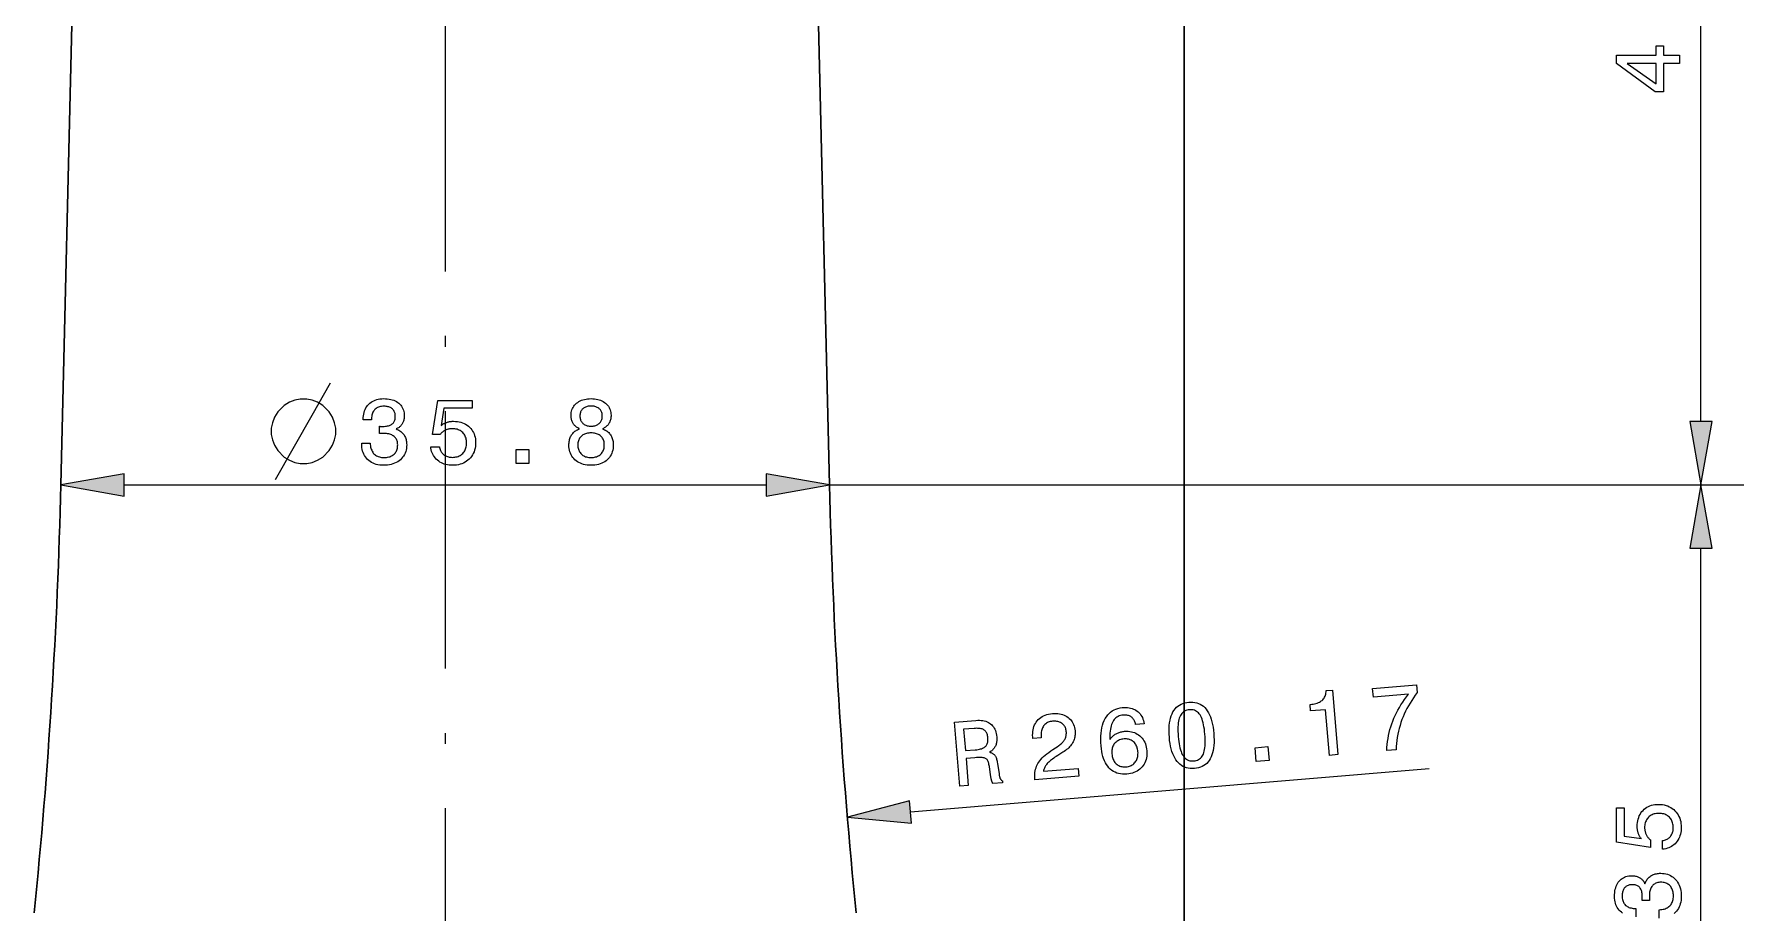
# Model space of a CAD drawing. Extents: x 0 to 297, y 0 to 420.
# Drawn here: x 137.4 to 217, y 208.8 to 249.8 of the extents above; entities that cross this region are included whole.
import ezdxf

# ---------------------------------------------------------------- set-up
doc = ezdxf.new("R2010")
doc.units = 0
doc.linetypes.add('DASHDOT', pattern=[18.5, 12, -3, 0.5, -3])

msp = doc.modelspace()

# ---------------------------------------------------------------- linework, layer by layer
at = {"color": 7, "linetype": 'DASHDOT', "lineweight": 13}
msp.add_line((156.513, 380.201), (156.513, 122.821), dxfattribs=at)
at = {"color": 7, "lineweight": 30}
for p, q in [((139.613, 270.761), (138.613, 228.761)), ((173.413, 270.761), (174.413, 228.761)), ((190.938, 152.298), (190.938, 266.724))]:
    msp.add_line(p, q, dxfattribs=at)
at = {"color": 7, "lineweight": 13}
for p, q in [((214.996, 231.716), (214.996, 267.807)), ((141.567, 228.761), (171.459, 228.761)), ((174.413, 228.761), (216.996, 228.761)), ((174.413, 228.761), (216.996, 228.761)), ((214.996, 196.716), (214.996, 225.807)), ((178.188, 213.527), (202.345, 215.546))]:
    msp.add_line(p, q, dxfattribs=at)
for points in [[(213.996, 248.399), (213.253, 248.399), (213.253, 247.081), (212.874, 247.081), (211.063, 248.394), (211.063, 248.786), (212.908, 248.786), (212.908, 249.214), (213.253, 249.214), (213.253, 248.786), (213.996, 248.786)], [(212.908, 247.444), (212.908, 248.399), (211.565, 248.399)], [(150.064, 232.761), (149.764, 232.761), (149.514, 232.711), (149.264, 232.611), (149.014, 232.461), (148.714, 232.161), (148.564, 231.911), (148.464, 231.661), (148.414, 231.411), (148.414, 231.111), (148.464, 230.861), (148.564, 230.611), (148.714, 230.361), (149.014, 230.061), (149.264, 229.911), (149.514, 229.811), (149.764, 229.761), (150.064, 229.761), (150.314, 229.811), (150.564, 229.911), (150.814, 230.061), (151.114, 230.361), (151.264, 230.611), (151.364, 230.861), (151.414, 231.111), (151.414, 231.411), (151.364, 231.661), (151.264, 231.911), (151.114, 232.161), (150.814, 232.461), (150.564, 232.611), (150.314, 232.711)], [(152.625, 230.701), (153.023, 230.701), (153.026, 230.64), (153.032, 230.581), (153.042, 230.524), (153.054, 230.471), (153.07, 230.421), (153.089, 230.373), (153.111, 230.328), (153.137, 230.286), (153.165, 230.247), (153.197, 230.211), (153.232, 230.178), (153.27, 230.149), (153.31, 230.123), (153.353, 230.1), (153.398, 230.081), (153.447, 230.065), (153.498, 230.053), (153.551, 230.044), (153.607, 230.039), (153.666, 230.037), (153.724, 230.039), (153.779, 230.044), (153.832, 230.052), (153.882, 230.063), (153.93, 230.077), (153.975, 230.094), (154.018, 230.115), (154.058, 230.138), (154.096, 230.165), (154.131, 230.195), (154.163, 230.228), (154.192, 230.263), (154.218, 230.301), (154.24, 230.341), (154.259, 230.383), (154.274, 230.428), (154.286, 230.475), (154.294, 230.524), (154.299, 230.576), (154.301, 230.63), (154.299, 230.679), (154.294, 230.726), (154.286, 230.77), (154.274, 230.813), (154.259, 230.853), (154.241, 230.891), (154.219, 230.927), (154.194, 230.96), (154.165, 230.992), (154.133, 231.021), (154.098, 231.047), (154.061, 231.071), (154.021, 231.092), (153.978, 231.111), (153.932, 231.126), (153.883, 231.139), (153.832, 231.148), (153.778, 231.155), (153.722, 231.16), (153.662, 231.161), (153.654, 231.161), (153.645, 231.161), (153.637, 231.161), (153.628, 231.161), (153.619, 231.16), (153.61, 231.16), (153.601, 231.16), (153.592, 231.16), (153.583, 231.159), (153.574, 231.159), (153.564, 231.158), (153.554, 231.158), (153.543, 231.157), (153.532, 231.157), (153.52, 231.156), (153.507, 231.156), (153.494, 231.155), (153.481, 231.154), (153.466, 231.153), (153.451, 231.153), (153.451, 231.492), (153.461, 231.492), (153.47, 231.491), (153.479, 231.491), (153.488, 231.49), (153.497, 231.49), (153.505, 231.49), (153.514, 231.49), (153.523, 231.489), (153.531, 231.489), (153.54, 231.489), (153.548, 231.489), (153.557, 231.488), (153.565, 231.488), (153.573, 231.488), (153.58, 231.488), (153.588, 231.488), (153.596, 231.488), (153.603, 231.488), (153.611, 231.488), (153.618, 231.488), (153.675, 231.489), (153.728, 231.492), (153.779, 231.498), (153.827, 231.506), (153.871, 231.516), (153.913, 231.529), (153.951, 231.544), (153.987, 231.561), (154.019, 231.581), (154.049, 231.603), (154.076, 231.627), (154.1, 231.653), (154.121, 231.682), (154.139, 231.714), (154.154, 231.748), (154.167, 231.784), (154.177, 231.823), (154.184, 231.864), (154.188, 231.908), (154.189, 231.954), (154.188, 231.998), (154.184, 232.041), (154.177, 232.081), (154.167, 232.119), (154.155, 232.155), (154.14, 232.189), (154.123, 232.221), (154.102, 232.251), (154.079, 232.278), (154.053, 232.304), (154.025, 232.327), (153.994, 232.348), (153.961, 232.366), (153.925, 232.382), (153.887, 232.395), (153.847, 232.406), (153.805, 232.415), (153.759, 232.421), (153.712, 232.425), (153.662, 232.426), (153.606, 232.424), (153.553, 232.419), (153.503, 232.411), (153.455, 232.4), (153.41, 232.385), (153.368, 232.367), (153.328, 232.346), (153.292, 232.322), (153.258, 232.294), (153.227, 232.264), (153.199, 232.23), (153.173, 232.193), (153.151, 232.153), (153.132, 232.109), (153.115, 232.063), (153.102, 232.014), (153.092, 231.962), (153.084, 231.907), (153.08, 231.848), (153.078, 231.787), (152.695, 231.787), (152.695, 231.817), (152.697, 231.903), (152.705, 231.986), (152.718, 232.065), (152.735, 232.14), (152.759, 232.212), (152.787, 232.281), (152.82, 232.346), (152.858, 232.407), (152.902, 232.465), (152.951, 232.519), (153.004, 232.568), (153.06, 232.613), (153.12, 232.652), (153.184, 232.686), (153.251, 232.715), (153.322, 232.738), (153.397, 232.757), (153.475, 232.77), (153.556, 232.777), (153.641, 232.78), (153.731, 232.778), (153.817, 232.772), (153.898, 232.761), (153.976, 232.746), (154.049, 232.727), (154.118, 232.703), (154.183, 232.676), (154.244, 232.644), (154.301, 232.608), (154.354, 232.567), (154.402, 232.523), (154.445, 232.475), (154.483, 232.424), (154.516, 232.37), (154.543, 232.312), (154.566, 232.251), (154.584, 232.186), (154.597, 232.119), (154.604, 232.047), (154.607, 231.973), (154.606, 231.93), (154.603, 231.888), (154.598, 231.848), (154.591, 231.809), (154.583, 231.771), (154.572, 231.735), (154.56, 231.7), (154.545, 231.666), (154.529, 231.633), (154.511, 231.602), (154.491, 231.572), (154.469, 231.543), (154.445, 231.516), (154.419, 231.49), (154.392, 231.466), (154.363, 231.443), (154.332, 231.422), (154.299, 231.403), (154.264, 231.384), (154.227, 231.368), (154.275, 231.349), (154.319, 231.328), (154.362, 231.306), (154.402, 231.281), (154.44, 231.254), (154.476, 231.226), (154.509, 231.195), (154.54, 231.163), (154.569, 231.128), (154.595, 231.091), (154.619, 231.053), (154.64, 231.013), (154.659, 230.971), (154.675, 230.927), (154.689, 230.882), (154.7, 230.835), (154.709, 230.786), (154.715, 230.736), (154.719, 230.684), (154.721, 230.63), (154.718, 230.545), (154.709, 230.464), (154.694, 230.386), (154.673, 230.311), (154.647, 230.24), (154.614, 230.173), (154.576, 230.108), (154.532, 230.048), (154.481, 229.99), (154.425, 229.936), (154.364, 229.886), (154.3, 229.842), (154.231, 229.803), (154.158, 229.769), (154.082, 229.74), (154.001, 229.717), (153.917, 229.698), (153.829, 229.685), (153.737, 229.677), (153.641, 229.675), (153.55, 229.677), (153.463, 229.686), (153.38, 229.699), (153.3, 229.718), (153.224, 229.743), (153.152, 229.773), (153.084, 229.808), (153.019, 229.849), (152.958, 229.895), (152.901, 229.947), (152.849, 230.003), (152.802, 230.063), (152.76, 230.126), (152.724, 230.193), (152.694, 230.264), (152.669, 230.338), (152.65, 230.416), (152.636, 230.498), (152.628, 230.583), (152.625, 230.672)], [(155.842, 230.543), (156.243, 230.543), (156.251, 230.497), (156.262, 230.454), (156.275, 230.412), (156.291, 230.372), (156.309, 230.335), (156.33, 230.299), (156.353, 230.266), (156.379, 230.234), (156.407, 230.205), (156.438, 230.177), (156.47, 230.152), (156.505, 230.13), (156.541, 230.11), (156.579, 230.093), (156.619, 230.079), (156.66, 230.067), (156.703, 230.058), (156.748, 230.051), (156.795, 230.047), (156.843, 230.046), (156.903, 230.048), (156.959, 230.053), (157.014, 230.062), (157.066, 230.075), (157.115, 230.092), (157.163, 230.112), (157.208, 230.136), (157.25, 230.163), (157.291, 230.194), (157.328, 230.229), (157.363, 230.267), (157.394, 230.307), (157.422, 230.35), (157.446, 230.394), (157.466, 230.442), (157.482, 230.491), (157.495, 230.543), (157.504, 230.597), (157.51, 230.653), (157.512, 230.712), (157.51, 230.772), (157.505, 230.829), (157.495, 230.884), (157.483, 230.937), (157.466, 230.987), (157.447, 231.034), (157.423, 231.079), (157.396, 231.121), (157.365, 231.161), (157.33, 231.199), (157.293, 231.233), (157.253, 231.264), (157.211, 231.291), (157.166, 231.315), (157.118, 231.335), (157.068, 231.351), (157.016, 231.364), (156.961, 231.373), (156.903, 231.378), (156.843, 231.38), (156.809, 231.38), (156.775, 231.377), (156.741, 231.374), (156.708, 231.369), (156.676, 231.363), (156.645, 231.355), (156.613, 231.346), (156.583, 231.336), (156.553, 231.324), (156.524, 231.311), (156.496, 231.296), (156.468, 231.28), (156.441, 231.263), (156.414, 231.244), (156.389, 231.224), (156.364, 231.203), (156.34, 231.18), (156.317, 231.156), (156.294, 231.131), (156.272, 231.104), (155.929, 231.104), (156.165, 232.694), (157.767, 232.694), (157.767, 232.339), (156.453, 232.339), (156.333, 231.532), (156.355, 231.551), (156.378, 231.568), (156.401, 231.585), (156.426, 231.601), (156.451, 231.616), (156.476, 231.63), (156.503, 231.643), (156.53, 231.655), (156.558, 231.666), (156.587, 231.676), (156.617, 231.686), (156.647, 231.694), (156.678, 231.702), (156.709, 231.708), (156.74, 231.714), (156.773, 231.718), (156.805, 231.722), (156.839, 231.724), (156.872, 231.725), (156.907, 231.726), (156.997, 231.723), (157.084, 231.715), (157.168, 231.701), (157.247, 231.682), (157.323, 231.657), (157.396, 231.627), (157.465, 231.592), (157.53, 231.551), (157.592, 231.504), (157.65, 231.452), (157.703, 231.395), (157.751, 231.335), (157.793, 231.272), (157.83, 231.205), (157.861, 231.135), (157.886, 231.062), (157.906, 230.985), (157.92, 230.904), (157.929, 230.82), (157.931, 230.733), (157.928, 230.64), (157.919, 230.551), (157.904, 230.466), (157.884, 230.384), (157.857, 230.306), (157.824, 230.231), (157.785, 230.16), (157.74, 230.092), (157.69, 230.028), (157.633, 229.968), (157.572, 229.912), (157.506, 229.862), (157.438, 229.818), (157.366, 229.78), (157.29, 229.748), (157.21, 229.722), (157.127, 229.701), (157.04, 229.686), (156.95, 229.678), (156.856, 229.675), (156.773, 229.677), (156.692, 229.684), (156.615, 229.696), (156.54, 229.713), (156.468, 229.734), (156.4, 229.761), (156.334, 229.792), (156.271, 229.828), (156.21, 229.868), (156.153, 229.914), (156.1, 229.963), (156.051, 230.016), (156.008, 230.071), (155.969, 230.13), (155.936, 230.191), (155.907, 230.255), (155.883, 230.323), (155.865, 230.393), (155.851, 230.467)], [(162.772, 231.376), (162.733, 231.395), (162.697, 231.415), (162.662, 231.436), (162.629, 231.459), (162.598, 231.483), (162.57, 231.508), (162.543, 231.535), (162.518, 231.563), (162.495, 231.592), (162.475, 231.623), (162.456, 231.655), (162.439, 231.688), (162.424, 231.723), (162.411, 231.759), (162.4, 231.797), (162.391, 231.836), (162.384, 231.876), (162.379, 231.918), (162.376, 231.962), (162.375, 232.006), (162.378, 232.074), (162.386, 232.139), (162.399, 232.201), (162.417, 232.261), (162.44, 232.318), (162.468, 232.372), (162.502, 232.424), (162.541, 232.474), (162.585, 232.521), (162.634, 232.565), (162.687, 232.606), (162.743, 232.642), (162.803, 232.675), (162.865, 232.703), (162.931, 232.726), (163, 232.746), (163.072, 232.761), (163.147, 232.771), (163.226, 232.778), (163.307, 232.78), (163.389, 232.778), (163.468, 232.771), (163.543, 232.761), (163.615, 232.746), (163.684, 232.726), (163.75, 232.703), (163.813, 232.675), (163.872, 232.642), (163.928, 232.606), (163.981, 232.565), (164.03, 232.521), (164.073, 232.474), (164.112, 232.424), (164.145, 232.372), (164.173, 232.318), (164.196, 232.261), (164.214, 232.201), (164.227, 232.139), (164.234, 232.074), (164.237, 232.006), (164.236, 231.961), (164.233, 231.917), (164.228, 231.875), (164.221, 231.834), (164.213, 231.795), (164.202, 231.757), (164.189, 231.721), (164.175, 231.686), (164.158, 231.653), (164.14, 231.621), (164.12, 231.59), (164.097, 231.561), (164.073, 231.533), (164.046, 231.507), (164.017, 231.481), (163.986, 231.458), (163.954, 231.435), (163.919, 231.414), (163.882, 231.394), (163.843, 231.376), (163.891, 231.356), (163.937, 231.335), (163.98, 231.311), (164.021, 231.286), (164.059, 231.258), (164.095, 231.229), (164.129, 231.198), (164.16, 231.164), (164.189, 231.129), (164.215, 231.091), (164.239, 231.052), (164.26, 231.011), (164.279, 230.969), (164.295, 230.924), (164.309, 230.878), (164.32, 230.83), (164.329, 230.78), (164.335, 230.729), (164.339, 230.676), (164.34, 230.621), (164.338, 230.537), (164.329, 230.455), (164.315, 230.378), (164.296, 230.304), (164.27, 230.233), (164.24, 230.166), (164.203, 230.102), (164.162, 230.042), (164.114, 229.985), (164.061, 229.932), (164.003, 229.883), (163.941, 229.839), (163.876, 229.801), (163.806, 229.767), (163.733, 229.739), (163.656, 229.716), (163.574, 229.698), (163.489, 229.685), (163.4, 229.677), (163.307, 229.675), (163.214, 229.677), (163.125, 229.685), (163.04, 229.698), (162.959, 229.716), (162.882, 229.739), (162.809, 229.767), (162.739, 229.801), (162.674, 229.839), (162.612, 229.883), (162.555, 229.932), (162.502, 229.985), (162.454, 230.042), (162.413, 230.102), (162.377, 230.166), (162.346, 230.233), (162.321, 230.304), (162.301, 230.378), (162.288, 230.455), (162.279, 230.537), (162.276, 230.621), (162.278, 230.676), (162.281, 230.729), (162.288, 230.78), (162.296, 230.83), (162.308, 230.878), (162.322, 230.924), (162.338, 230.969), (162.357, 231.011), (162.378, 231.052), (162.402, 231.091), (162.428, 231.129), (162.457, 231.164), (162.488, 231.198), (162.521, 231.229), (162.557, 231.258), (162.595, 231.286), (162.636, 231.311), (162.679, 231.335), (162.724, 231.356)], [(162.787, 231.973), (162.788, 231.93), (162.792, 231.89), (162.799, 231.851), (162.809, 231.814), (162.822, 231.779), (162.838, 231.745), (162.856, 231.713), (162.878, 231.683), (162.902, 231.654), (162.929, 231.627), (162.958, 231.602), (162.99, 231.58), (163.023, 231.56), (163.058, 231.543), (163.095, 231.529), (163.133, 231.517), (163.174, 231.508), (163.217, 231.501), (163.261, 231.497), (163.307, 231.496), (163.354, 231.497), (163.399, 231.501), (163.442, 231.508), (163.483, 231.517), (163.522, 231.529), (163.559, 231.543), (163.594, 231.56), (163.627, 231.58), (163.658, 231.602), (163.688, 231.627), (163.715, 231.654), (163.739, 231.683), (163.76, 231.713), (163.779, 231.745), (163.795, 231.779), (163.807, 231.814), (163.817, 231.851), (163.824, 231.89), (163.829, 231.93), (163.83, 231.973), (163.829, 232.015), (163.825, 232.055), (163.818, 232.093), (163.808, 232.13), (163.795, 232.165), (163.78, 232.198), (163.762, 232.229), (163.741, 232.258), (163.717, 232.285), (163.691, 232.311), (163.662, 232.334), (163.631, 232.355), (163.598, 232.374), (163.563, 232.39), (163.525, 232.404), (163.486, 232.415), (163.445, 232.423), (163.401, 232.429), (163.355, 232.433), (163.307, 232.434), (163.26, 232.433), (163.214, 232.429), (163.171, 232.423), (163.13, 232.415), (163.091, 232.404), (163.054, 232.39), (163.018, 232.374), (162.985, 232.355), (162.955, 232.334), (162.926, 232.311), (162.899, 232.285), (162.876, 232.258), (162.855, 232.229), (162.837, 232.198), (162.821, 232.165), (162.809, 232.13), (162.799, 232.093), (162.792, 232.055), (162.788, 232.015)], [(214.475, 231.716), (214.996, 228.761), (215.516, 231.716)], [(162.692, 230.63), (162.693, 230.576), (162.698, 230.525), (162.707, 230.476), (162.718, 230.429), (162.733, 230.384), (162.751, 230.342), (162.773, 230.302), (162.798, 230.265), (162.826, 230.229), (162.857, 230.196), (162.891, 230.166), (162.928, 230.139), (162.967, 230.115), (163.009, 230.095), (163.052, 230.077), (163.099, 230.063), (163.147, 230.052), (163.198, 230.044), (163.252, 230.039), (163.307, 230.037), (163.363, 230.039), (163.417, 230.044), (163.468, 230.052), (163.517, 230.063), (163.564, 230.077), (163.608, 230.095), (163.649, 230.115), (163.688, 230.139), (163.725, 230.166), (163.76, 230.196), (163.791, 230.229), (163.819, 230.265), (163.844, 230.302), (163.865, 230.342), (163.884, 230.384), (163.899, 230.429), (163.91, 230.476), (163.918, 230.525), (163.923, 230.576), (163.925, 230.63), (163.923, 230.68), (163.918, 230.727), (163.91, 230.773), (163.899, 230.817), (163.884, 230.858), (163.866, 230.897), (163.844, 230.935), (163.82, 230.97), (163.792, 231.003), (163.761, 231.033), (163.726, 231.062), (163.69, 231.087), (163.651, 231.109), (163.609, 231.129), (163.565, 231.145), (163.518, 231.158), (163.469, 231.169), (163.418, 231.176), (163.364, 231.181), (163.307, 231.182), (163.251, 231.181), (163.197, 231.176), (163.146, 231.169), (163.097, 231.158), (163.051, 231.145), (163.007, 231.129), (162.966, 231.109), (162.927, 231.087), (162.89, 231.062), (162.856, 231.033), (162.825, 231.003), (162.797, 230.97), (162.772, 230.935), (162.751, 230.897), (162.733, 230.858), (162.718, 230.817), (162.706, 230.773), (162.698, 230.727), (162.693, 230.68)], [(159.812, 229.761), (159.812, 230.404), (160.408, 230.404), (160.408, 229.761)], [(141.567, 229.282), (138.613, 228.761), (141.567, 228.24)], [(171.459, 228.24), (174.413, 228.761), (171.459, 229.282)], [(215.516, 225.807), (214.996, 228.761), (214.475, 225.807)], [(197.697, 216.161), (197.519, 218.287), (196.821, 218.229), (196.796, 218.533), (196.871, 218.542), (196.941, 218.553), (197.008, 218.567), (197.07, 218.582), (197.128, 218.6), (197.182, 218.62), (197.231, 218.642), (197.277, 218.667), (197.318, 218.694), (197.355, 218.723), (197.389, 218.755), (197.419, 218.79), (197.446, 218.827), (197.47, 218.868), (197.49, 218.912), (197.508, 218.959), (197.522, 219.009), (197.532, 219.062), (197.54, 219.119), (197.544, 219.178), (197.836, 219.202), (198.087, 216.194)], [(200.363, 216.384), (200.372, 216.529), (200.386, 216.672), (200.403, 216.814), (200.426, 216.954), (200.452, 217.092), (200.482, 217.228), (200.517, 217.363), (200.556, 217.497), (200.599, 217.628), (200.646, 217.758), (200.698, 217.887), (200.755, 218.015), (200.816, 218.143), (200.882, 218.27), (200.953, 218.396), (201.028, 218.521), (201.108, 218.646), (201.193, 218.77), (201.282, 218.893), (201.376, 219.016), (199.741, 218.879), (199.709, 219.272), (201.757, 219.443), (201.787, 219.086), (201.696, 218.966), (201.61, 218.844), (201.528, 218.722), (201.45, 218.598), (201.377, 218.472), (201.308, 218.345), (201.243, 218.217), (201.183, 218.088), (201.127, 217.957), (201.076, 217.825), (201.028, 217.691), (200.986, 217.556), (200.947, 217.42), (200.913, 217.282), (200.883, 217.142), (200.857, 217.001), (200.836, 216.858), (200.819, 216.714), (200.806, 216.568), (200.798, 216.42)], [(189.062, 217.635), (188.667, 217.602), (188.658, 217.647), (188.646, 217.69), (188.632, 217.73), (188.616, 217.768), (188.598, 217.803), (188.578, 217.836), (188.556, 217.867), (188.531, 217.895), (188.505, 217.921), (188.476, 217.945), (188.445, 217.966), (188.413, 217.984), (188.378, 218), (188.342, 218.013), (188.304, 218.023), (188.264, 218.031), (188.222, 218.036), (188.178, 218.039), (188.133, 218.039), (188.085, 218.036), (188.022, 218.028), (187.961, 218.015), (187.905, 217.996), (187.851, 217.973), (187.802, 217.944), (187.755, 217.911), (187.713, 217.872), (187.673, 217.828), (187.638, 217.779), (187.606, 217.725), (187.577, 217.666), (187.552, 217.601), (187.53, 217.531), (187.511, 217.456), (187.496, 217.375), (187.484, 217.289), (187.475, 217.198), (187.47, 217.102), (187.468, 217), (187.47, 216.893), (187.493, 216.926), (187.518, 216.959), (187.543, 216.99), (187.57, 217.019), (187.598, 217.047), (187.627, 217.073), (187.658, 217.098), (187.69, 217.122), (187.723, 217.144), (187.757, 217.164), (187.793, 217.183), (187.829, 217.201), (187.867, 217.217), (187.905, 217.231), (187.945, 217.243), (187.985, 217.254), (188.026, 217.264), (188.069, 217.272), (188.112, 217.278), (188.157, 217.282), (188.24, 217.287), (188.321, 217.285), (188.399, 217.278), (188.474, 217.265), (188.547, 217.246), (188.617, 217.222), (188.684, 217.192), (188.748, 217.156), (188.81, 217.115), (188.869, 217.068), (188.924, 217.016), (188.974, 216.96), (189.019, 216.9), (189.059, 216.837), (189.094, 216.769), (189.124, 216.698), (189.148, 216.622), (189.168, 216.543), (189.183, 216.46), (189.193, 216.373), (189.198, 216.285), (189.196, 216.2), (189.189, 216.118), (189.176, 216.039), (189.157, 215.963), (189.132, 215.89), (189.101, 215.819), (189.064, 215.752), (189.022, 215.687), (188.973, 215.625), (188.92, 215.568), (188.863, 215.515), (188.801, 215.468), (188.736, 215.426), (188.667, 215.389), (188.594, 215.358), (188.517, 215.332), (188.436, 215.311), (188.351, 215.296), (188.262, 215.286), (188.159, 215.281), (188.061, 215.283), (187.967, 215.294), (187.877, 215.312), (187.791, 215.338), (187.71, 215.371), (187.633, 215.412), (187.56, 215.461), (187.491, 215.518), (187.427, 215.582), (187.368, 215.653), (187.314, 215.732), (187.264, 215.817), (187.22, 215.909), (187.181, 216.008), (187.146, 216.114), (187.117, 216.227), (187.093, 216.347), (187.074, 216.473), (187.06, 216.607), (187.05, 216.764), (187.047, 216.914), (187.049, 217.058), (187.059, 217.195), (187.075, 217.325), (187.098, 217.448), (187.127, 217.565), (187.163, 217.675), (187.205, 217.778), (187.254, 217.874), (187.309, 217.963), (187.369, 218.043), (187.435, 218.115), (187.506, 218.179), (187.583, 218.234), (187.665, 218.281), (187.753, 218.319), (187.847, 218.349), (187.945, 218.371), (188.05, 218.384), (188.134, 218.389), (188.214, 218.389), (188.291, 218.385), (188.365, 218.376), (188.436, 218.362), (188.504, 218.344), (188.568, 218.321), (188.629, 218.293), (188.687, 218.261), (188.741, 218.224), (188.792, 218.183), (188.839, 218.138), (188.881, 218.089), (188.92, 218.036), (188.954, 217.979), (188.984, 217.918), (189.01, 217.853), (189.032, 217.784), (189.049, 217.712)], [(190.24, 217.006), (190.231, 217.154), (190.227, 217.296), (190.229, 217.43), (190.237, 217.558), (190.251, 217.679), (190.271, 217.794), (190.296, 217.901), (190.328, 218.002), (190.365, 218.095), (190.409, 218.182), (190.458, 218.262), (190.512, 218.335), (190.572, 218.4), (190.638, 218.457), (190.709, 218.507), (190.786, 218.549), (190.868, 218.584), (190.955, 218.611), (191.048, 218.631), (191.147, 218.643), (191.247, 218.647), (191.342, 218.643), (191.433, 218.631), (191.52, 218.611), (191.603, 218.582), (191.681, 218.545), (191.755, 218.5), (191.825, 218.446), (191.89, 218.385), (191.952, 218.315), (192.008, 218.236), (192.06, 218.15), (192.107, 218.057), (192.15, 217.955), (192.188, 217.845), (192.222, 217.728), (192.251, 217.602), (192.275, 217.469), (192.295, 217.328), (192.31, 217.179), (192.32, 217.03), (192.324, 216.888), (192.322, 216.753), (192.314, 216.625), (192.3, 216.504), (192.281, 216.39), (192.256, 216.283), (192.225, 216.183), (192.188, 216.09), (192.145, 216.004), (192.096, 215.925), (192.042, 215.853), (191.982, 215.789), (191.917, 215.733), (191.845, 215.683), (191.769, 215.642), (191.686, 215.607), (191.598, 215.58), (191.505, 215.561), (191.405, 215.548), (191.306, 215.544), (191.211, 215.548), (191.12, 215.56), (191.034, 215.581), (190.951, 215.609), (190.873, 215.646), (190.799, 215.691), (190.729, 215.745), (190.663, 215.807), (190.601, 215.877), (190.544, 215.955), (190.492, 216.041), (190.444, 216.134), (190.401, 216.235), (190.362, 216.344), (190.329, 216.461), (190.3, 216.586), (190.275, 216.718), (190.255, 216.858)], [(190.652, 217.04), (190.664, 216.92), (190.678, 216.807), (190.694, 216.701), (190.713, 216.601), (190.735, 216.509), (190.759, 216.423), (190.785, 216.344), (190.814, 216.272), (190.845, 216.207), (190.879, 216.149), (190.916, 216.097), (190.955, 216.051), (190.997, 216.011), (191.043, 215.977), (191.091, 215.95), (191.142, 215.928), (191.196, 215.912), (191.253, 215.903), (191.313, 215.899), (191.376, 215.901), (191.439, 215.909), (191.497, 215.923), (191.552, 215.942), (191.603, 215.966), (191.65, 215.996), (191.692, 216.031), (191.731, 216.071), (191.766, 216.117), (191.797, 216.168), (191.824, 216.224), (191.847, 216.287), (191.866, 216.356), (191.882, 216.431), (191.895, 216.514), (191.904, 216.602), (191.909, 216.698), (191.911, 216.799), (191.91, 216.908), (191.905, 217.023), (191.896, 217.144), (191.884, 217.266), (191.87, 217.381), (191.854, 217.488), (191.835, 217.588), (191.814, 217.682), (191.79, 217.768), (191.764, 217.847), (191.736, 217.919), (191.705, 217.984), (191.672, 218.042), (191.636, 218.093), (191.597, 218.138), (191.555, 218.177), (191.51, 218.211), (191.462, 218.238), (191.411, 218.26), (191.357, 218.275), (191.3, 218.285), (191.24, 218.288), (191.176, 218.286), (191.114, 218.278), (191.056, 218.264), (191.001, 218.245), (190.95, 218.221), (190.904, 218.191), (190.861, 218.155), (190.822, 218.115), (190.786, 218.068), (190.755, 218.017), (190.728, 217.96), (190.704, 217.896), (190.684, 217.827), (190.667, 217.751), (190.655, 217.669), (190.645, 217.58), (190.639, 217.485), (190.637, 217.383), (190.639, 217.275), (190.644, 217.161)], [(180.479, 214.722), (180.229, 217.707), (181.227, 217.79), (181.314, 217.795), (181.396, 217.796), (181.475, 217.791), (181.55, 217.782), (181.621, 217.769), (181.688, 217.75), (181.751, 217.727), (181.81, 217.699), (181.866, 217.667), (181.918, 217.629), (181.966, 217.587), (182.009, 217.541), (182.048, 217.491), (182.083, 217.436), (182.114, 217.377), (182.14, 217.313), (182.162, 217.245), (182.179, 217.173), (182.193, 217.096), (182.202, 217.015), (182.205, 216.967), (182.206, 216.919), (182.205, 216.874), (182.201, 216.829), (182.196, 216.786), (182.188, 216.744), (182.179, 216.704), (182.167, 216.665), (182.153, 216.627), (182.137, 216.591), (182.119, 216.556), (182.099, 216.522), (182.076, 216.49), (182.052, 216.459), (182.026, 216.43), (181.997, 216.402), (181.967, 216.376), (181.935, 216.351), (181.9, 216.328), (181.864, 216.306), (181.896, 216.298), (181.927, 216.288), (181.956, 216.277), (181.984, 216.265), (182.01, 216.252), (182.034, 216.237), (182.056, 216.221), (182.076, 216.204), (182.095, 216.185), (182.112, 216.165), (182.128, 216.142), (182.143, 216.116), (182.157, 216.087), (182.171, 216.054), (182.183, 216.017), (182.195, 215.978), (182.206, 215.935), (182.217, 215.888), (182.226, 215.838), (182.235, 215.785), (182.307, 215.302), (182.312, 215.271), (182.317, 215.243), (182.322, 215.216), (182.328, 215.19), (182.334, 215.167), (182.34, 215.145), (182.346, 215.124), (182.353, 215.106), (182.359, 215.089), (182.366, 215.074), (182.374, 215.06), (182.382, 215.047), (182.39, 215.035), (182.4, 215.023), (182.41, 215.013), (182.42, 215.003), (182.431, 214.993), (182.443, 214.985), (182.455, 214.977), (182.468, 214.97), (182.475, 214.889), (182.023, 214.851), (182.017, 214.86), (182.01, 214.871), (182.004, 214.883), (181.997, 214.895), (181.991, 214.909), (181.985, 214.924), (181.98, 214.939), (181.974, 214.956), (181.968, 214.973), (181.963, 214.992), (181.957, 215.011), (181.952, 215.032), (181.947, 215.055), (181.942, 215.079), (181.936, 215.104), (181.931, 215.13), (181.926, 215.158), (181.921, 215.187), (181.916, 215.218), (181.912, 215.25), (181.858, 215.635), (181.849, 215.691), (181.839, 215.742), (181.827, 215.79), (181.814, 215.833), (181.8, 215.872), (181.784, 215.907), (181.767, 215.938), (181.748, 215.964), (181.728, 215.987), (181.707, 216.005), (181.682, 216.02), (181.65, 216.032), (181.613, 216.042), (181.57, 216.05), (181.521, 216.056), (181.465, 216.059), (181.404, 216.06), (181.336, 216.059), (181.262, 216.056), (181.183, 216.05), (180.773, 216.016), (180.878, 214.755)], [(181.147, 217.416), (180.659, 217.375), (180.742, 216.381), (181.202, 216.42), (181.27, 216.426), (181.334, 216.435), (181.393, 216.446), (181.448, 216.459), (181.498, 216.473), (181.544, 216.49), (181.585, 216.509), (181.622, 216.529), (181.654, 216.552), (181.682, 216.576), (181.707, 216.603), (181.728, 216.633), (181.746, 216.665), (181.761, 216.7), (181.773, 216.739), (181.783, 216.78), (181.789, 216.824), (181.792, 216.87), (181.792, 216.92), (181.789, 216.972), (181.783, 217.023), (181.775, 217.072), (181.764, 217.116), (181.751, 217.158), (181.736, 217.196), (181.718, 217.232), (181.697, 217.264), (181.674, 217.292), (181.648, 217.318), (181.62, 217.34), (181.589, 217.359), (181.555, 217.376), (181.516, 217.39), (181.475, 217.402), (181.429, 217.41), (181.38, 217.417), (181.327, 217.42), (181.27, 217.421), (181.21, 217.42)], [(183.976, 215.014), (183.975, 215.027), (183.969, 215.114), (183.968, 215.199), (183.972, 215.281), (183.98, 215.361), (183.992, 215.438), (184.009, 215.512), (184.03, 215.584), (184.055, 215.653), (184.085, 215.72), (184.119, 215.784), (184.158, 215.847), (184.204, 215.911), (184.257, 215.975), (184.317, 216.04), (184.383, 216.104), (184.455, 216.17), (184.535, 216.236), (184.621, 216.302), (184.714, 216.369), (184.813, 216.436), (185.056, 216.596), (185.098, 216.625), (185.138, 216.654), (185.175, 216.683), (185.21, 216.713), (185.243, 216.744), (185.272, 216.775), (185.3, 216.806), (185.324, 216.838), (185.347, 216.87), (185.366, 216.902), (185.384, 216.935), (185.399, 216.969), (185.412, 217.004), (185.423, 217.04), (185.431, 217.076), (185.438, 217.114), (185.442, 217.152), (185.444, 217.192), (185.444, 217.232), (185.441, 217.273), (185.436, 217.32), (185.427, 217.364), (185.415, 217.406), (185.4, 217.446), (185.383, 217.484), (185.361, 217.52), (185.337, 217.554), (185.31, 217.586), (185.28, 217.615), (185.246, 217.643), (185.21, 217.668), (185.172, 217.69), (185.132, 217.708), (185.091, 217.724), (185.047, 217.737), (185.001, 217.746), (184.953, 217.752), (184.903, 217.756), (184.852, 217.756), (184.798, 217.753), (184.745, 217.746), (184.695, 217.737), (184.647, 217.723), (184.602, 217.706), (184.56, 217.686), (184.52, 217.662), (184.482, 217.635), (184.448, 217.604), (184.416, 217.57), (184.386, 217.532), (184.36, 217.491), (184.336, 217.448), (184.317, 217.402), (184.3, 217.354), (184.287, 217.303), (184.277, 217.249), (184.271, 217.193), (184.268, 217.135), (184.268, 217.074), (184.272, 217.01), (184.275, 216.975), (183.884, 216.942), (183.879, 217.003), (183.874, 217.096), (183.875, 217.185), (183.881, 217.271), (183.893, 217.353), (183.911, 217.432), (183.934, 217.508), (183.964, 217.58), (183.999, 217.648), (184.039, 217.713), (184.085, 217.774), (184.137, 217.832), (184.192, 217.884), (184.252, 217.93), (184.316, 217.972), (184.385, 218.008), (184.458, 218.039), (184.535, 218.065), (184.616, 218.086), (184.702, 218.101), (184.791, 218.112), (184.878, 218.116), (184.962, 218.116), (185.043, 218.11), (185.121, 218.1), (185.195, 218.084), (185.267, 218.062), (185.336, 218.036), (185.402, 218.004), (185.465, 217.967), (185.525, 217.925), (185.581, 217.879), (185.632, 217.829), (185.677, 217.776), (185.718, 217.719), (185.753, 217.658), (185.783, 217.594), (185.808, 217.527), (185.827, 217.456), (185.842, 217.381), (185.851, 217.303), (185.855, 217.242), (185.855, 217.182), (185.852, 217.124), (185.845, 217.066), (185.835, 217.01), (185.822, 216.955), (185.806, 216.902), (185.786, 216.85), (185.763, 216.799), (185.737, 216.749), (185.707, 216.7), (185.674, 216.653), (185.637, 216.606), (185.597, 216.56), (185.553, 216.515), (185.506, 216.472), (185.455, 216.429), (185.401, 216.387), (185.344, 216.346), (185.283, 216.306), (185.042, 216.157), (184.975, 216.114), (184.912, 216.072), (184.853, 216.031), (184.799, 215.991), (184.748, 215.953), (184.701, 215.915), (184.658, 215.879), (184.62, 215.843), (184.585, 215.809), (184.554, 215.775), (184.526, 215.742), (184.501, 215.708), (184.478, 215.674), (184.456, 215.639), (184.437, 215.604), (184.421, 215.568), (184.406, 215.532), (184.394, 215.495), (184.383, 215.458), (184.375, 215.42), (185.997, 215.555), (186.028, 215.186)], [(188.778, 216.334), (188.771, 216.391), (188.762, 216.445), (188.749, 216.497), (188.734, 216.546), (188.715, 216.593), (188.694, 216.637), (188.669, 216.678), (188.641, 216.717), (188.611, 216.753), (188.577, 216.786), (188.541, 216.817), (188.503, 216.843), (188.463, 216.867), (188.422, 216.886), (188.379, 216.902), (188.334, 216.914), (188.288, 216.922), (188.24, 216.927), (188.19, 216.928), (188.138, 216.925), (188.081, 216.919), (188.026, 216.909), (187.974, 216.896), (187.925, 216.88), (187.879, 216.86), (187.836, 216.838), (187.796, 216.812), (187.758, 216.783), (187.723, 216.75), (187.691, 216.715), (187.662, 216.676), (187.637, 216.635), (187.616, 216.592), (187.598, 216.547), (187.583, 216.5), (187.572, 216.45), (187.565, 216.398), (187.561, 216.343), (187.56, 216.287), (187.564, 216.228), (187.57, 216.169), (187.58, 216.113), (187.593, 216.06), (187.609, 216.01), (187.627, 215.962), (187.65, 215.917), (187.675, 215.875), (187.703, 215.835), (187.734, 215.799), (187.769, 215.765), (187.805, 215.734), (187.844, 215.707), (187.885, 215.684), (187.929, 215.664), (187.974, 215.649), (188.021, 215.637), (188.07, 215.628), (188.121, 215.624), (188.174, 215.623), (188.23, 215.626), (188.282, 215.632), (188.333, 215.641), (188.381, 215.655), (188.426, 215.671), (188.469, 215.691), (188.51, 215.715), (188.549, 215.742), (188.585, 215.772), (188.619, 215.806), (188.65, 215.844), (188.679, 215.884), (188.704, 215.926), (188.726, 215.97), (188.744, 216.016), (188.758, 216.064), (188.769, 216.114), (188.777, 216.166), (188.78, 216.22), (188.781, 216.276)], [(194.289, 215.876), (194.235, 216.517), (194.83, 216.567), (194.883, 215.926)], [(178.144, 214.046), (175.244, 213.281), (178.231, 213.008)], [(213.213, 211.79), (213.213, 212.19), (213.259, 212.199), (213.303, 212.209), (213.345, 212.223), (213.384, 212.239), (213.422, 212.257), (213.457, 212.278), (213.491, 212.301), (213.522, 212.326), (213.552, 212.355), (213.579, 212.385), (213.604, 212.418), (213.627, 212.452), (213.646, 212.489), (213.663, 212.527), (213.678, 212.566), (213.69, 212.608), (213.699, 212.651), (213.706, 212.696), (213.71, 212.743), (213.711, 212.791), (213.709, 212.85), (213.704, 212.907), (213.694, 212.961), (213.682, 213.013), (213.665, 213.063), (213.645, 213.11), (213.621, 213.155), (213.594, 213.198), (213.562, 213.238), (213.527, 213.276), (213.49, 213.311), (213.449, 213.342), (213.407, 213.369), (213.362, 213.393), (213.315, 213.414), (213.266, 213.43), (213.214, 213.443), (213.16, 213.452), (213.103, 213.458), (213.045, 213.459), (212.985, 213.458), (212.927, 213.452), (212.872, 213.443), (212.82, 213.43), (212.77, 213.414), (212.723, 213.394), (212.678, 213.371), (212.635, 213.343), (212.595, 213.312), (212.558, 213.278), (212.523, 213.241), (212.492, 213.201), (212.465, 213.158), (212.442, 213.113), (212.422, 213.066), (212.405, 213.016), (212.393, 212.963), (212.384, 212.908), (212.378, 212.851), (212.376, 212.791), (212.377, 212.756), (212.379, 212.722), (212.383, 212.689), (212.388, 212.656), (212.394, 212.624), (212.401, 212.592), (212.41, 212.561), (212.421, 212.531), (212.433, 212.501), (212.446, 212.472), (212.461, 212.443), (212.477, 212.415), (212.494, 212.388), (212.512, 212.362), (212.532, 212.336), (212.554, 212.312), (212.576, 212.288), (212.6, 212.264), (212.626, 212.242), (212.653, 212.22), (212.653, 211.876), (211.063, 212.112), (211.063, 213.714), (211.417, 213.714), (211.417, 212.401), (212.225, 212.281), (212.206, 212.303), (212.188, 212.325), (212.172, 212.349), (212.156, 212.373), (212.141, 212.398), (212.127, 212.424), (212.114, 212.451), (212.102, 212.478), (212.091, 212.506), (212.08, 212.535), (212.071, 212.564), (212.062, 212.595), (212.055, 212.625), (212.048, 212.656), (212.043, 212.688), (212.039, 212.72), (212.035, 212.753), (212.033, 212.786), (212.031, 212.82), (212.031, 212.854), (212.033, 212.945), (212.042, 213.032), (212.055, 213.115), (212.075, 213.195), (212.099, 213.271), (212.129, 213.343), (212.165, 213.412), (212.206, 213.478), (212.253, 213.539), (212.305, 213.597), (212.361, 213.651), (212.421, 213.699), (212.485, 213.741), (212.551, 213.778), (212.621, 213.809), (212.695, 213.834), (212.772, 213.854), (212.853, 213.868), (212.936, 213.876), (213.024, 213.879), (213.116, 213.876), (213.205, 213.867), (213.291, 213.852), (213.373, 213.831), (213.451, 213.804), (213.526, 213.771), (213.597, 213.733), (213.665, 213.688), (213.729, 213.637), (213.789, 213.581), (213.845, 213.519), (213.894, 213.454), (213.938, 213.385), (213.976, 213.313), (214.009, 213.237), (214.035, 213.158), (214.056, 213.075), (214.07, 212.988), (214.079, 212.898), (214.082, 212.804), (214.08, 212.72), (214.072, 212.64), (214.06, 212.562), (214.044, 212.488), (214.022, 212.416), (213.996, 212.347), (213.965, 212.281), (213.929, 212.218), (213.888, 212.158), (213.843, 212.101), (213.793, 212.047), (213.741, 211.999), (213.686, 211.955), (213.627, 211.917), (213.566, 211.883), (213.501, 211.855), (213.434, 211.831), (213.363, 211.812), (213.29, 211.798)]]:
    msp.add_lwpolyline(points, close=True, dxfattribs=at)
for points in [[(148.614, 229.011), (150.314, 232.011), (151.164, 233.511)], [(211.35, 208.806), (211.292, 208.85), (211.238, 208.898), (211.188, 208.951), (211.144, 209.008), (211.105, 209.068), (211.071, 209.132), (211.042, 209.199), (211.018, 209.27), (211, 209.344), (210.987, 209.422), (210.979, 209.504), (210.977, 209.589), (210.979, 209.679), (210.985, 209.764), (210.996, 209.846), (211.011, 209.923), (211.03, 209.997), (211.053, 210.066), (211.081, 210.131), (211.113, 210.192), (211.149, 210.249), (211.189, 210.301), (211.234, 210.349), (211.281, 210.392), (211.332, 210.43), (211.387, 210.463), (211.445, 210.491), (211.506, 210.514), (211.57, 210.531), (211.638, 210.544), (211.709, 210.552), (211.784, 210.554), (211.827, 210.553), (211.868, 210.55), (211.909, 210.546), (211.948, 210.539), (211.985, 210.53), (212.022, 210.52), (212.057, 210.507), (212.091, 210.493), (212.124, 210.477), (212.155, 210.458), (212.185, 210.438), (212.214, 210.416), (212.241, 210.393), (212.266, 210.367), (212.29, 210.339), (212.313, 210.31), (212.334, 210.279), (212.354, 210.246), (212.372, 210.211), (212.389, 210.175), (212.408, 210.222), (212.428, 210.267), (212.451, 210.31), (212.476, 210.35), (212.502, 210.388), (212.531, 210.424), (212.562, 210.457), (212.594, 210.488), (212.629, 210.516), (212.665, 210.543), (212.704, 210.566), (212.744, 210.588), (212.786, 210.607), (212.829, 210.623), (212.874, 210.637), (212.922, 210.648), (212.97, 210.657), (213.021, 210.663), (213.073, 210.667), (213.127, 210.668), (213.212, 210.665), (213.293, 210.656), (213.371, 210.642), (213.445, 210.621), (213.516, 210.594), (213.584, 210.562), (213.648, 210.523), (213.709, 210.479), (213.767, 210.429), (213.821, 210.373), (213.87, 210.312), (213.915, 210.247), (213.954, 210.178), (213.988, 210.106), (214.017, 210.029), (214.04, 209.949), (214.058, 209.865), (214.072, 209.777), (214.079, 209.685), (214.082, 209.589), (214.079, 209.498), (214.071, 209.411), (214.057, 209.327), (214.038, 209.248), (214.014, 209.172), (213.984, 209.1), (213.949, 209.031), (213.908, 208.967), (213.862, 208.906), (213.81, 208.849), (213.754, 208.796)], [(213.055, 208.572), (213.055, 208.971), (213.117, 208.974), (213.176, 208.98), (213.232, 208.989), (213.285, 209.002), (213.336, 209.018), (213.383, 209.037), (213.428, 209.059), (213.47, 209.084), (213.509, 209.113), (213.545, 209.145), (213.578, 209.18), (213.608, 209.217), (213.634, 209.257), (213.657, 209.3), (213.676, 209.346), (213.692, 209.394), (213.704, 209.445), (213.712, 209.499), (213.718, 209.555), (213.719, 209.614), (213.718, 209.672), (213.713, 209.727), (213.705, 209.78), (213.694, 209.83), (213.68, 209.878), (213.662, 209.923), (213.642, 209.966), (213.618, 210.006), (213.591, 210.044), (213.561, 210.079), (213.528, 210.111), (213.493, 210.14), (213.456, 210.165), (213.416, 210.187), (213.374, 210.206), (213.329, 210.221), (213.282, 210.233), (213.233, 210.242), (213.181, 210.247), (213.127, 210.249), (213.078, 210.247), (213.031, 210.242), (212.986, 210.233), (212.944, 210.222), (212.904, 210.207), (212.866, 210.188), (212.83, 210.166), (212.796, 210.141), (212.765, 210.113), (212.736, 210.081), (212.709, 210.046), (212.685, 210.008), (212.664, 209.968), (212.646, 209.925), (212.631, 209.879), (212.618, 209.831), (212.608, 209.78), (212.601, 209.726), (212.597, 209.669), (212.596, 209.61), (212.596, 209.601), (212.596, 209.593), (212.596, 209.584), (212.596, 209.575), (212.596, 209.567), (212.596, 209.558), (212.597, 209.549), (212.597, 209.54), (212.597, 209.53), (212.598, 209.521), (212.598, 209.512), (212.599, 209.501), (212.599, 209.491), (212.6, 209.479), (212.6, 209.467), (212.601, 209.455), (212.602, 209.442), (212.602, 209.428), (212.603, 209.414), (212.604, 209.399), (212.265, 209.399), (212.265, 209.408), (212.265, 209.417), (212.266, 209.426), (212.266, 209.435), (212.267, 209.444), (212.267, 209.453), (212.267, 209.462), (212.267, 209.47), (212.268, 209.479), (212.268, 209.487), (212.268, 209.496), (212.268, 209.504), (212.268, 209.512), (212.269, 209.52), (212.269, 209.528), (212.269, 209.536), (212.269, 209.543), (212.269, 209.551), (212.269, 209.558), (212.269, 209.565), (212.268, 209.622), (212.264, 209.676), (212.259, 209.726), (212.251, 209.774), (212.24, 209.819), (212.228, 209.86), (212.213, 209.899), (212.195, 209.934), (212.176, 209.967), (212.154, 209.997), (212.13, 210.023), (212.103, 210.047), (212.074, 210.068), (212.043, 210.086), (212.009, 210.102), (211.972, 210.114), (211.934, 210.124), (211.893, 210.131), (211.849, 210.135), (211.803, 210.137), (211.758, 210.135), (211.716, 210.131), (211.676, 210.125), (211.638, 210.115), (211.602, 210.103), (211.568, 210.088), (211.536, 210.07), (211.506, 210.05), (211.479, 210.027), (211.453, 210.001), (211.43, 209.972), (211.409, 209.942), (211.391, 209.909), (211.375, 209.873), (211.361, 209.835), (211.35, 209.795), (211.342, 209.752), (211.336, 209.707), (211.332, 209.66), (211.331, 209.61), (211.332, 209.554), (211.337, 209.501), (211.345, 209.45), (211.357, 209.402), (211.371, 209.358), (211.389, 209.315), (211.41, 209.276), (211.435, 209.239), (211.462, 209.206), (211.493, 209.174), (211.527, 209.146), (211.564, 209.121), (211.604, 209.099), (211.647, 209.079), (211.693, 209.063), (211.743, 209.05), (211.795, 209.039), (211.85, 209.032), (211.908, 209.027), (211.97, 209.026), (211.97, 208.642)]]:
    msp.add_lwpolyline(points, dxfattribs=at)
at = {"color": 7, "lineweight": 30}
for centre, start, end in [((-121.481, 234.954), 354.23613, 358.63607), ((434.507, 234.954), 181.36393, 185.76387)]:
    msp.add_arc(centre, 260.168, start, end, dxfattribs=at)
at = {"color": 7, "lineweight": 13}
for points in [[(214.475, 231.716), (214.996, 228.761), (214.475, 231.716), (215.516, 231.716)], [(141.567, 229.282), (138.613, 228.761), (141.567, 229.282), (141.567, 228.24)], [(171.459, 228.24), (174.413, 228.761), (171.459, 228.24), (171.459, 229.282)], [(215.516, 225.807), (214.996, 228.761), (215.516, 225.807), (214.475, 225.807)], [(178.144, 214.046), (175.244, 213.281), (178.144, 214.046), (178.231, 213.008)]]:
    msp.add_solid(points, dxfattribs=at)

doc.saveas('drawing.dxf')
